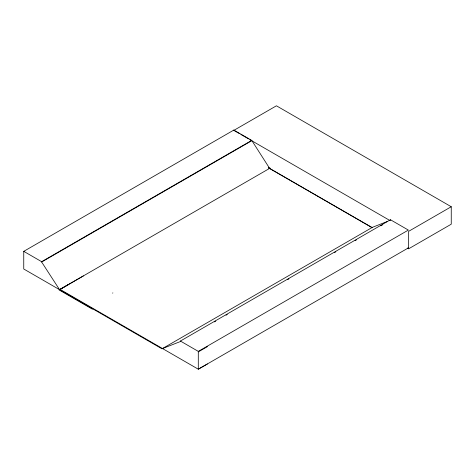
<?xml version="1.0" encoding="UTF-8"?>
<svg xmlns="http://www.w3.org/2000/svg" width="475" height="475" viewBox="0 0 475 475"><rect width="100%" height="100%" fill="white"/><g stroke="black" fill="none" stroke-linecap="round" stroke-linejoin="round"><path stroke-width="0.71" d="M387.036 221.605L372.584 227.246L162.011 348.822L23.75 268.998L23.75 251.352L233.831 130.067L251.726 140.398L269.622 168.376L268.333 167.639M233.831 130.067L233.831 130.393L276.426 105.8L451.25 206.738L451.25 224.2L408.654 248.787L407.372 248.051M23.75 251.352L41.646 261.683L251.726 140.398M68.703 284.4L59.541 289.661L41.646 262.016L251.726 140.725L390.082 220.602M270.115 168.091L59.084 289.928L92.459 309.195M59.565 289.679L83.416 275.91M112.563 293.099L112.878 292.921M180.399 341.044L390.474 219.753L408.369 230.084L198.295 351.375L180.399 341.044L180.399 341.549L162.503 348.537M214.445 321.89L215.733 321.153M226.011 315.216L227.293 314.474M287.684 279.609L288.972 278.867M334.584 252.534L335.867 251.792M355.14 240.665L356.428 239.922M380.837 225.827L382.767 224.711M451.25 206.738L408.654 231.325L408.654 248.787M408.369 247.908L198.295 369.2L60.034 289.376M198.295 351.88L207.456 346.619M207.456 363.939L198.295 369.2L198.295 351.375M233.831 130.393L239.584 133.713M240.861 134.455L248.532 138.878M249.808 139.62L251.085 140.357M268.339 167.633L372.085 227.531M269.016 168.174L372.145 227.709M390.474 219.753L390.474 220.263M41.646 261.683L41.646 262.016"/></g></svg>
